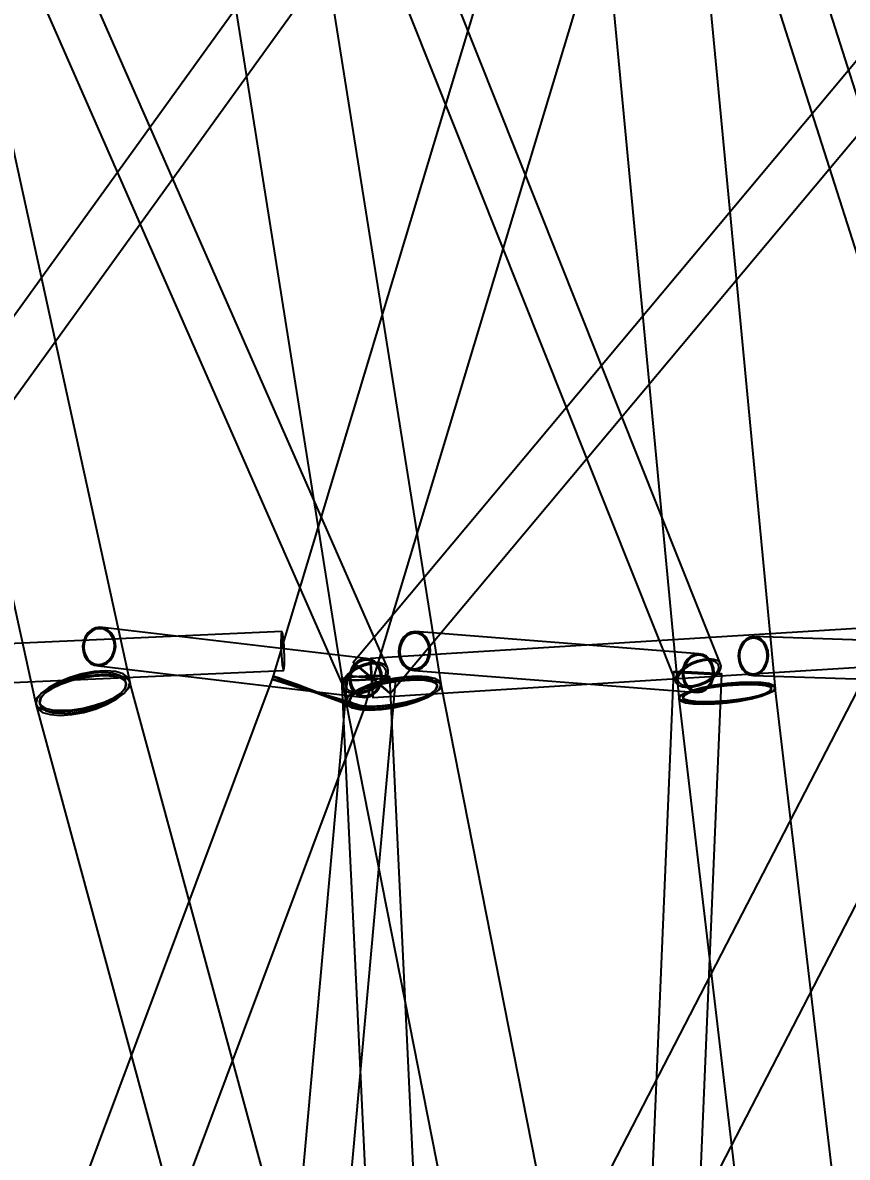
# Model space of a CAD drawing. Header units: millimetres. Extents: x -123812 to 252100, y -3000 to 639000.
# Drawn here: x -15087 to -6449, y 32640 to 44520 of the extents above; entities that cross this region are included whole.
import ezdxf

# ---------------------------------------------------------------- set-up
doc = ezdxf.new("R2010")
doc.units = ezdxf.units.MM
doc.layers.add('D-STR-DIM', color=7, linetype='Continuous', lineweight=13)
doc.layers.add('D-STR-STRC', color=7, linetype='Continuous', lineweight=25)
doc.styles.add('OpenSansCondensed-Light', font='OpenSansCondensed-Light.ttf')
doc.styles.add('TOWER_UNICODE', font='Arial Unicode.ttf')
doc.dimstyles.new('EZDXF', dxfattribs={"dimtxt": 0.25, "dimasz": 0.175, "dimexe": 0.375, "dimexo": 0.125, "dimgap": 0.1, "dimtad": 1, "dimlfac": 100, "dimzin": 12, "dimdsep": 46, "dimtxsty": 'OpenSansCondensed-Light', "dimblk": 'ARCHTICK', "dimcen": 2.5, "dimazin": 3, "dimtfac": 0.5, "dimtmove": 2, "dimatfit": 3})

# ---------------------------------------------------------------- blocks, each defined once
blk = doc.blocks.new('_ARCHTICK')
at = {"color": 0, "linetype": 'BYBLOCK', "const_width": 0.15}
blk.add_lwpolyline([(-0.5, -0.5), (0.5, 0.5)], dxfattribs=at)

msp = doc.modelspace()

# ---------------------------------------------------------------- linework, layer by layer
at = {"layer": 'D-STR-STRC'}
for points in [[(-17712.8, 50002.3), (-14953.5, 37402.3), (-14935.9, 37361.8), (-14885.5, 37330.8), (-14805.9, 37311.3), (-14702.5, 37304.6), (-14582.2, 37311.3), (-14453.3, 37330.8), (-14324.7, 37361.8), (-14204.9, 37402.3), (-14102.3, 37449.4), (-14023.8, 37500), (-13974.8, 37550.6), (-13958.5, 37597.7), (-16717.8, 50197.7)], [(-13707.1, 50025.2), (-11704.9, 37425.2), (-11687.8, 37395), (-11637.6, 37372), (-11557.9, 37357.7), (-11453.9, 37353.1), (-11332.8, 37358.5), (-11202.8, 37373.6), (-11072.9, 37397.3), (-10951.8, 37428), (-10847.8, 37463.5), (-10768, 37501.6), (-10717.8, 37539.6), (-10700.7, 37574.8), (-12702.9, 50174.8)], [(-8670.2, 50246.8), (-12474.4, 37646.8), (-12457.8, 37640.6), (-12409.3, 37624.8), (-12332, 37600.5), (-12231.3, 37569.4), (-12114, 37533.5), (-11988.1, 37495.3), (-11862.2, 37457.5), (-11744.9, 37422.6), (-11644.2, 37392.9), (-11566.9, 37370.5), (-11518.3, 37357), (-11501.8, 37353.2), (-7697.6, 49953.2)], [(-1307.1, 50150.7), (-11625.2, 37822), (-11620.5, 37816.4), (-11602.8, 37800.1), (-11573.4, 37774.2), (-11534.3, 37740.4), (-11488, 37701.1), (-11437.9, 37658.9), (-11387.3, 37616.7), (-11339.6, 37577.4), (-11298.1, 37543.6), (-11265.6, 37517.7), (-11244.4, 37501.4), (-11235.9, 37495.8), (-917.8, 49824.6)], [(-9408.8, 50053.3), (-8213.8, 37453.3), (-8196.5, 37433.7), (-8146, 37418.6), (-8065.6, 37409), (-7960.9, 37405.7), (-7838.9, 37408.7), (-7708, 37418), (-7577.1, 37432.9), (-7455.1, 37452.4), (-7350.3, 37475.1), (-7269.9, 37499.5), (-7219.4, 37523.9), (-7202.2, 37546.7), (-8397.3, 50146.7)], [(-8945.4, 50089.7), (-17771.7, 37858.5), (-17768.7, 37853.4), (-17751.9, 37838.5), (-17722.5, 37814.9), (-17682.4, 37784.1), (-17634.4, 37748.2), (-17581.7, 37709.7), (-17528, 37671.1), (-17476.9, 37635.3), (-17431.9, 37604.4), (-17396.1, 37580.8), (-17371.8, 37565.9), (-17360.8, 37560.8), (-8534.5, 49792.1)], [(-17138.7, 49872.4), (-11720.5, 37543.6), (-11691.9, 37517.7), (-11650, 37501.4), (-11597.5, 37495.8), (-11538.1, 37501.4), (-11475.8, 37517.7), (-11414.7, 37543.6), (-11359.2, 37577.4), (-11312.9, 37616.7), (-11279.1, 37658.9), (-11260, 37701.1), (-11257, 37740.4), (-11270.2, 37774.2), (-16688.4, 50103)], [(-13119.4, 49835.7), (-8240.5, 37604.4), (-8214.7, 37580.8), (-8174.9, 37565.9), (-8124, 37560.8), (-8065.3, 37565.9), (-8002.8, 37580.8), (-7940.9, 37604.4), (-7883.7, 37635.3), (-7835.2, 37671.1), (-7798.6, 37709.7), (-7776.4, 37748.2), (-7770.2, 37784.1), (-7780.3, 37814.9), (-12659.2, 50046.1)], [(-8809.6, 49804.1), (-4949.8, 37714.6), (-4928.3, 37695.4), (-4892.1, 37683.3), (-4843.5, 37679.2), (-4786, 37683.3), (-4723.3, 37695.4), (-4659.9, 37714.6), (-4600, 37739.6), (-4547.7, 37768.7), (-4506.6, 37800), (-4479.4, 37831.3), (-4468.1, 37860.4), (-4473.3, 37885.4), (-8333.1, 49975)], [(-17557.4, 37506.7), (-12354, 37737.9), (-12350, 37744.8), (-12346.9, 37765.1), (-12344.9, 37797.4), (-12344.1, 37839.4), (-12344.6, 37888.4), (-12346.3, 37940.9), (-12349.2, 37993.4), (-12353, 38042.4), (-12357.5, 38084.4), (-12362.4, 38116.7), (-12367.3, 38137), (-12371.9, 38143.9), (-17575.3, 37912.7)], [(-6122.8, 38190.5), (-11443.1, 37861.7), (-11444.1, 37854.8), (-11444.3, 37834.5), (-11443.5, 37802.3), (-11441.8, 37760.3), (-11439.3, 37711.4), (-11436.3, 37658.9), (-11432.9, 37606.4), (-11429.3, 37557.5), (-11425.8, 37515.5), (-11422.6, 37483.3), (-11419.9, 37463), (-11418, 37456.1), (-6097.7, 37784.9)], [(-4740.5, 38003.2), (-7430.5, 38092.7), (-7471.5, 38085.8), (-7509.9, 38065.5), (-7543.1, 38033.2), (-7568.8, 37991.1), (-7585.3, 37942.1), (-7591.3, 37889.5), (-7586.6, 37837), (-7571.5, 37788), (-7546.9, 37745.9), (-7514.5, 37713.6), (-7476.7, 37693.3), (-7435.8, 37686.4), (-4745.8, 37596.8)], [(-16195.3, 24821.7), (-11512.6, 37321.7), (-11524.8, 37327.8), (-11568.6, 37345.6), (-11641, 37373.9), (-11737, 37410.9), (-11850.1, 37453.9), (-11972.7, 37500), (-12096.3, 37546.1), (-12212.5, 37589.1), (-12313.4, 37626.1), (-12392.2, 37654.4), (-12443.4, 37672.2), (-12463.6, 37678.3), (-17146.2, 25178.3)], [(-10566.7, 25116.6), (-13963.1, 37616.6), (-13982.7, 37665), (-14034.5, 37702), (-14115.1, 37725.3), (-14218.8, 37733.3), (-14338.8, 37725.3), (-14466.7, 37702), (-14593.9, 37665), (-14711.7, 37616.6), (-14812.1, 37560.4), (-14888.2, 37500), (-14934.8, 37439.6), (-14948.9, 37383.4), (-11552.4, 24883.4)], [(-12269.7, 25501.3), (-11177.6, 37636.1), (-11186.2, 37637.1), (-11211.5, 37639.6), (-11251.7, 37643.4), (-11304.1, 37648.2), (-11365.1, 37653.8), (-11430.5, 37659.7), (-11496, 37665.6), (-11557, 37671), (-11609.4, 37675.6), (-11649.6, 37679), (-11674.9, 37681.1), (-11683.5, 37681.7), (-12775.7, 25546.9)], [(-11793.3, 24766.7), (-5333.9, 37266.7), (-5345.3, 37274.7), (-5386.7, 37298), (-5455.3, 37335), (-5546.3, 37383.4), (-5653.6, 37439.6), (-5769.8, 37500), (-5887, 37560.4), (-5997.3, 37616.6), (-6093.2, 37665), (-6168, 37702), (-6216.7, 37725.3), (-6236, 37733.3), (-12695.4, 25233.3)], [(-10660.2, 25536.2), (-11241.3, 37671), (-11250, 37675.6), (-11275.3, 37679), (-11315.7, 37681.1), (-11368.2, 37681.7), (-11429.4, 37680.7), (-11495.1, 37678.2), (-11560.7, 37674.4), (-11621.9, 37669.6), (-11674.5, 37664), (-11714.8, 37658.1), (-11740.1, 37652.2), (-11748.8, 37646.8), (-11167.7, 25512)], [(-8239.1, 25089.1), (-10703.6, 37589.1), (-10720.4, 37626.1), (-10770.1, 37654.4), (-10849.3, 37672.2), (-10952.6, 37678.3), (-11072.9, 37672.2), (-11202.1, 37654.4), (-11331.4, 37626.1), (-11451.9, 37589.1), (-11555.4, 37546.1), (-11634.9, 37500), (-11684.9, 37453.9), (-11702.1, 37410.9), (-9237.6, 24910.9)], [(-8280.6, 25460.3), (-7762.6, 37699), (-7771.3, 37701.2), (-7796.6, 37704), (-7837, 37707.2), (-7889.5, 37710.5), (-7950.7, 37713.8), (-8016.4, 37716.8), (-8082.1, 37719.4), (-8143.3, 37721.3), (-8195.8, 37722.4), (-8236.2, 37722.6), (-8261.5, 37722), (-8270.2, 37720.5), (-8788.2, 25481.7)], [(-5732.3, 25057), (-7203.3, 37557), (-7220.5, 37581.2), (-7270.9, 37599.9), (-7351.1, 37611.8), (-7455.6, 37616), (-7577.4, 37612.3), (-7708, 37601), (-7838.6, 37582.8), (-7960.3, 37558.9), (-8064.8, 37531.1), (-8145, 37501.1), (-8195.4, 37471), (-8212.6, 37443), (-6741.6, 24943)]]:
    msp.add_lwpolyline(points, dxfattribs=at)
for points in [[(-14458.7, 37987.7), (-14454.5, 37935.2), (-14438.8, 37886.3), (-14412.7, 37844.3), (-14377.9, 37812.1), (-14336.8, 37791.8), (-14292.2, 37784.9), (-11501.9, 37456.1), (-11456.9, 37463), (-11414.5, 37483.3), (-11377.6, 37515.5), (-11348.7, 37557.5), (-11329.9, 37606.4), (-11322.3, 37658.9), (-11326.5, 37711.4), (-11342.2, 37760.3), (-11368.3, 37802.3), (-11403.1, 37834.5), (-11444.2, 37854.8), (-11488.7, 37861.7), (-14279.1, 38190.5), (-14324.1, 38183.6), (-14366.5, 38163.3), (-14403.4, 38131.1), (-14432.2, 38089.1), (-14451.1, 38040.2)], [(-14458.7, 37987.7), (-14454.5, 37935.2), (-14438.8, 37886.3), (-14412.7, 37844.3), (-14377.9, 37812.1), (-14336.8, 37791.8), (-14292.2, 37784.9), (-14247.2, 37791.8), (-14204.8, 37812.1), (-14167.9, 37844.3), (-14139.1, 37886.3), (-14120.2, 37935.2), (-14112.6, 37987.7), (-14116.8, 38040.2), (-14132.5, 38089.1), (-14158.7, 38131.1), (-14193.5, 38163.3), (-14234.5, 38183.6), (-14279.1, 38190.5), (-14324.1, 38183.6), (-14366.5, 38163.3), (-14403.4, 38131.1), (-14432.2, 38089.1), (-14451.1, 38040.2)], [(-14445.1, 37987.7), (-14441.2, 37939.3), (-14426.7, 37894.3), (-14402.7, 37855.6), (-14370.6, 37825.9), (-14332.8, 37807.2), (-14291.7, 37800.8), (-14250.2, 37807.2), (-14211.2, 37825.9), (-14177.2, 37855.6), (-14150.6, 37894.3), (-14133.2, 37939.3), (-14126.2, 37987.7), (-14130.1, 38036.1), (-14144.6, 38081.1), (-14168.7, 38119.8), (-14200.7, 38149.5), (-14238.6, 38168.2), (-14279.6, 38174.5), (-14321.1, 38168.2), (-14360.1, 38149.5), (-14394.1, 38119.8), (-14420.7, 38081.1), (-14438.1, 38036.1)], [(-12379.6, 37940.9), (-12376.7, 37888.4), (-12372.9, 37839.4), (-12368.4, 37797.4), (-12363.5, 37765.1), (-12358.6, 37744.8), (-12354, 37737.9), (-12350, 37744.8), (-12346.9, 37765.1), (-12344.9, 37797.4), (-12344.1, 37839.4), (-12344.6, 37888.4), (-12346.3, 37940.9), (-12349.2, 37993.4), (-12353, 38042.4), (-12357.5, 38084.4), (-12362.4, 38116.7), (-12367.3, 38137), (-12371.9, 38143.9), (-12375.9, 38137), (-12379, 38116.7), (-12381, 38084.4), (-12381.8, 38042.4), (-12381.3, 37993.4)], [(-11149.5, 37940.9), (-11145.2, 37888.4), (-11129.7, 37839.4), (-11104.2, 37797.4), (-11070.4, 37765.1), (-11030.7, 37744.8), (-10987.6, 37737.9), (-8015.9, 37506.7), (-7972.5, 37513.6), (-7931.7, 37533.9), (-7896.3, 37566.1), (-7868.7, 37608.2), (-7850.7, 37657.1), (-7843.7, 37709.7), (-7848.1, 37762.2), (-7863.5, 37811.2), (-7889, 37853.2), (-7922.8, 37885.5), (-7962.6, 37905.8), (-8005.7, 37912.7), (-10977.4, 38143.9), (-11020.8, 38137), (-11061.6, 38116.7), (-11097, 38084.4), (-11124.6, 38042.4), (-11142.5, 37993.4)], [(-11149.5, 37940.9), (-11145.2, 37888.4), (-11129.7, 37839.4), (-11104.2, 37797.4), (-11070.4, 37765.1), (-11030.7, 37744.8), (-10987.6, 37737.9), (-10944.2, 37744.8), (-10903.4, 37765.1), (-10868, 37797.4), (-10840.3, 37839.4), (-10822.4, 37888.4), (-10815.4, 37940.9), (-10819.8, 37993.4), (-10835.2, 38042.4), (-10860.7, 38084.4), (-10894.5, 38116.7), (-10934.3, 38137), (-10977.4, 38143.9), (-11020.8, 38137), (-11061.6, 38116.7), (-11097, 38084.4), (-11124.6, 38042.4), (-11142.5, 37993.4)], [(-12378.3, 37940.9), (-12375.6, 37892.5), (-12372.1, 37847.4), (-12367.9, 37808.7), (-12363.5, 37778.9), (-12358.9, 37760.3), (-12354.7, 37753.9), (-12351, 37760.3), (-12348.1, 37778.9), (-12346.3, 37808.7), (-12345.6, 37847.4), (-12346, 37892.5), (-12347.6, 37940.9), (-12350.3, 37989.3), (-12353.8, 38034.4), (-12358, 38073.1), (-12362.4, 38102.9), (-12367, 38121.5), (-12371.2, 38127.9), (-12374.9, 38121.5), (-12377.8, 38102.9), (-12379.6, 38073.1), (-12380.3, 38034.4), (-12379.9, 37989.3)], [(-11136.4, 37940.9), (-11132.4, 37892.5), (-11118.1, 37847.4), (-11094.6, 37808.7), (-11063.5, 37778.9), (-11026.9, 37760.3), (-10987.2, 37753.9), (-10947.2, 37760.3), (-10909.6, 37778.9), (-10877, 37808.7), (-10851.5, 37847.4), (-10835, 37892.5), (-10828.6, 37940.9), (-10832.6, 37989.3), (-10846.8, 38034.4), (-10870.3, 38073.1), (-10901.4, 38102.9), (-10938.1, 38121.5), (-10977.8, 38127.9), (-11017.8, 38121.5), (-11055.3, 38102.9), (-11088, 38073.1), (-11113.4, 38034.4), (-11129.9, 37989.3)], [(-7591.3, 37889.5), (-7586.6, 37837), (-7571.5, 37788), (-7546.9, 37745.9), (-7514.5, 37713.6), (-7476.7, 37693.3), (-7435.8, 37686.4), (-7394.8, 37693.3), (-7356.3, 37713.6), (-7323.2, 37745.9), (-7297.5, 37788), (-7281, 37837), (-7274.9, 37889.5), (-7279.6, 37942.1), (-7294.8, 37991.1), (-7319.4, 38033.2), (-7351.7, 38065.5), (-7389.6, 38085.8), (-7430.5, 38092.7), (-7471.5, 38085.8), (-7509.9, 38065.5), (-7543.1, 38033.2), (-7568.8, 37991.1), (-7585.3, 37942.1)], [(-7578.9, 37889.5), (-7574.6, 37841.1), (-7560.6, 37796), (-7537.9, 37757.2), (-7508.1, 37727.5), (-7473.2, 37708.8), (-7435.6, 37702.4), (-7397.8, 37708.8), (-7362.4, 37727.5), (-7331.8, 37757.2), (-7308.1, 37796), (-7293, 37841.1), (-7287.4, 37889.5), (-7291.7, 37938), (-7305.7, 37983.1), (-7328.3, 38021.9), (-7358.1, 38051.6), (-7393, 38070.3), (-7430.7, 38076.7), (-7468.5, 38070.3), (-7503.9, 38051.6), (-7534.5, 38021.9), (-7558.1, 37983.1), (-7573.3, 37938)], [(-8177.9, 37709.7), (-8173.5, 37657.1), (-8158, 37608.2), (-8132.5, 37566.1), (-8098.8, 37533.9), (-8059, 37513.6), (-8015.9, 37506.7), (-7972.5, 37513.6), (-7931.7, 37533.9), (-7896.3, 37566.1), (-7868.7, 37608.2), (-7850.7, 37657.1), (-7843.7, 37709.7), (-7848.1, 37762.2), (-7863.5, 37811.2), (-7889, 37853.2), (-7922.8, 37885.5), (-7962.6, 37905.8), (-8005.7, 37912.7), (-8049.1, 37905.8), (-8089.9, 37885.5), (-8125.3, 37853.2), (-8152.9, 37811.2), (-8170.8, 37762.2)], [(-11711.5, 37658.9), (-11730.6, 37616.7), (-11733.7, 37577.4), (-11720.5, 37543.6), (-11691.9, 37517.7), (-11650, 37501.4), (-11597.5, 37495.8), (-11538.1, 37501.4), (-11475.8, 37517.7), (-11414.7, 37543.6), (-11359.2, 37577.4), (-11312.9, 37616.7), (-11279.1, 37658.9), (-11260, 37701.1), (-11257, 37740.4), (-11270.2, 37774.2), (-11298.7, 37800.1), (-11340.6, 37816.4), (-11393.1, 37822), (-11452.5, 37816.4), (-11514.9, 37800.1), (-11575.9, 37774.2), (-11631.4, 37740.4), (-11677.7, 37701.1)], [(-11690.2, 37658.9), (-11707.4, 37620.8), (-11710.2, 37585.4), (-11698.3, 37554.9), (-11672.6, 37531.6), (-11634.8, 37516.9), (-11587.5, 37511.9), (-11533.9, 37516.9), (-11477.7, 37531.6), (-11422.7, 37554.9), (-11372.6, 37585.4), (-11330.9, 37620.8), (-11300.4, 37658.9), (-11283.2, 37696.9), (-11280.4, 37732.4), (-11292.3, 37762.8), (-11318, 37786.2), (-11355.8, 37800.9), (-11403.2, 37805.9), (-11456.7, 37800.9), (-11513, 37786.2), (-11568, 37762.8), (-11618, 37732.4), (-11659.7, 37696.9)], [(-11668.3, 37658.9), (-11664.2, 37606.4), (-11648.5, 37557.5), (-11622.3, 37515.5), (-11587.5, 37483.3), (-11546.4, 37463), (-11501.9, 37456.1), (-11456.9, 37463), (-11414.5, 37483.3), (-11377.6, 37515.5), (-11348.7, 37557.5), (-11329.9, 37606.4), (-11322.3, 37658.9), (-11326.5, 37711.4), (-11342.2, 37760.3), (-11368.3, 37802.3), (-11403.1, 37834.5), (-11444.2, 37854.8), (-11488.7, 37861.7), (-11533.8, 37854.8), (-11576.1, 37834.5), (-11613, 37802.3), (-11641.9, 37760.3), (-11660.8, 37711.4)], [(-11654.7, 37658.9), (-11650.9, 37610.5), (-11636.4, 37565.5), (-11612.3, 37526.8), (-11580.3, 37497.1), (-11542.4, 37478.4), (-11501.4, 37472), (-11459.9, 37478.4), (-11420.8, 37497.1), (-11386.9, 37526.8), (-11360.3, 37565.5), (-11342.9, 37610.5), (-11335.9, 37658.9), (-11339.8, 37707.3), (-11354.2, 37752.3), (-11378.3, 37791), (-11410.4, 37820.7), (-11448.2, 37839.4), (-11489.3, 37845.7), (-11530.7, 37839.4), (-11569.8, 37820.7), (-11603.8, 37791), (-11630.3, 37752.3), (-11647.7, 37707.3)], [(-11437.9, 37658.9), (-11387.3, 37616.7), (-11339.6, 37577.4), (-11298.1, 37543.6), (-11265.6, 37517.7), (-11244.4, 37501.4), (-11235.9, 37495.8), (-11240.6, 37501.4), (-11258.3, 37517.7), (-11287.7, 37543.6), (-11326.8, 37577.4), (-11373.1, 37616.7), (-11423.2, 37658.9), (-11473.8, 37701.1), (-11521.5, 37740.4), (-11563, 37774.2), (-11595.5, 37800.1), (-11616.7, 37816.4), (-11625.2, 37822), (-11620.5, 37816.4), (-11602.8, 37800.1), (-11573.4, 37774.2), (-11534.3, 37740.4), (-11488, 37701.1)], [(-11437.2, 37658.9), (-11391.5, 37620.8), (-11348.5, 37585.4), (-11311.1, 37554.9), (-11281.9, 37531.6), (-11262.7, 37516.9), (-11255, 37511.9), (-11259.3, 37516.9), (-11275.2, 37531.6), (-11301.7, 37554.9), (-11337, 37585.4), (-11378.7, 37620.8), (-11423.9, 37658.9), (-11469.6, 37696.9), (-11512.6, 37732.4), (-11550, 37762.8), (-11579.2, 37786.2), (-11598.4, 37800.9), (-11606.1, 37805.9), (-11601.8, 37800.9), (-11585.9, 37786.2), (-11559.3, 37762.8), (-11524.1, 37732.4), (-11482.4, 37696.9)], [(-11436.3, 37658.9), (-11432.9, 37606.4), (-11429.3, 37557.5), (-11425.8, 37515.5), (-11422.6, 37483.3), (-11419.9, 37463), (-11418, 37456.1), (-11417, 37463), (-11416.8, 37483.3), (-11417.6, 37515.5), (-11419.3, 37557.5), (-11421.8, 37606.4), (-11424.8, 37658.9), (-11428.2, 37711.4), (-11431.8, 37760.3), (-11435.3, 37802.3), (-11438.5, 37834.5), (-11441.2, 37854.8), (-11443.1, 37861.7), (-11444.1, 37854.8), (-11444.3, 37834.5), (-11443.5, 37802.3), (-11441.8, 37760.3), (-11439.3, 37711.4)], [(-11435.8, 37658.9), (-11432.7, 37610.5), (-11429.4, 37565.5), (-11426.1, 37526.8), (-11423.2, 37497.1), (-11420.8, 37478.4), (-11419, 37472), (-11418, 37478.4), (-11417.9, 37497.1), (-11418.7, 37526.8), (-11420.2, 37565.5), (-11422.5, 37610.5), (-11425.3, 37658.9), (-11428.4, 37707.3), (-11431.7, 37752.3), (-11435, 37791), (-11437.9, 37820.7), (-11440.3, 37839.4), (-11442.1, 37845.7), (-11443.1, 37839.4), (-11443.2, 37820.7), (-11442.4, 37791), (-11440.9, 37752.3), (-11438.6, 37707.3)], [(-8222.3, 37709.7), (-8244.4, 37671.1), (-8250.7, 37635.3), (-8240.5, 37604.4), (-8214.7, 37580.8), (-8174.9, 37565.9), (-8124, 37560.8), (-8065.3, 37565.9), (-8002.8, 37580.8), (-7940.9, 37604.4), (-7883.7, 37635.3), (-7835.2, 37671.1), (-7798.6, 37709.7), (-7776.4, 37748.2), (-7770.2, 37784.1), (-7780.3, 37814.9), (-7806.1, 37838.5), (-7845.9, 37853.4), (-7896.8, 37858.5), (-7955.5, 37853.4), (-8018, 37838.5), (-8079.9, 37814.9), (-8137.1, 37784.1), (-8185.6, 37748.2)], [(-8201.4, 37709.7), (-8221.4, 37674.9), (-8227, 37642.6), (-8217.9, 37614.8), (-8194.6, 37593.5), (-8158.8, 37580.1), (-8112.8, 37575.5), (-8059.9, 37580.1), (-8003.6, 37593.5), (-7947.8, 37614.8), (-7896.2, 37642.6), (-7852.4, 37674.9), (-7819.4, 37709.7), (-7799.4, 37744.4), (-7793.8, 37776.7), (-7803, 37804.5), (-7826.2, 37825.9), (-7862.1, 37839.3), (-7908, 37843.8), (-7960.9, 37839.3), (-8017.2, 37825.9), (-8073.1, 37804.5), (-8124.6, 37776.7), (-8168.4, 37744.4)], [(-8164.7, 37709.7), (-8160.7, 37661.3), (-8146.4, 37616.2), (-8123, 37577.4), (-8091.8, 37547.7), (-8055.2, 37529), (-8015.5, 37522.7), (-7975.5, 37529), (-7937.9, 37547.7), (-7905.3, 37577.4), (-7879.8, 37616.2), (-7863.3, 37661.3), (-7856.9, 37709.7), (-7860.9, 37758.1), (-7875.1, 37803.2), (-7898.6, 37841.9), (-7929.7, 37871.6), (-7966.4, 37890.3), (-8006.1, 37896.7), (-8046.1, 37890.3), (-8083.7, 37871.6), (-8116.3, 37841.9), (-8141.7, 37803.2), (-8158.2, 37758.1)], [(-14888.2, 37500), (-14937.2, 37449.4), (-14953.5, 37402.3), (-14935.9, 37361.8), (-14885.5, 37330.8), (-14805.9, 37311.3), (-14702.5, 37304.6), (-14582.2, 37311.3), (-14453.3, 37330.8), (-14324.7, 37361.8), (-14204.9, 37402.3), (-14102.3, 37449.4), (-14023.8, 37500), (-13974.8, 37550.6), (-13958.5, 37597.7), (-13976.1, 37638.2), (-14026.5, 37669.2), (-14106.1, 37688.7), (-14209.5, 37695.4), (-14329.8, 37688.7), (-14458.7, 37669.2), (-14587.3, 37638.2), (-14707, 37597.7), (-14809.7, 37550.6)], [(-14888.2, 37500), (-14934.8, 37439.6), (-14948.9, 37383.4), (-14929.3, 37335), (-14877.5, 37298), (-14796.9, 37274.7), (-14693.2, 37266.7), (-14573.2, 37274.7), (-14445.3, 37298), (-14318.1, 37335), (-14200.3, 37383.4), (-14099.9, 37439.6), (-14023.8, 37500), (-13977.2, 37560.4), (-13963.1, 37616.6), (-13982.7, 37665), (-14034.5, 37702), (-14115.1, 37725.3), (-14218.8, 37733.3), (-14338.8, 37725.3), (-14466.7, 37702), (-14593.9, 37665), (-14711.7, 37616.6), (-14812.1, 37560.4)], [(-14854.1, 37500), (-14899.3, 37453.4), (-14914.3, 37410), (-14898.1, 37372.7), (-14851.7, 37344.1), (-14778.4, 37326.1), (-14683, 37320), (-14572.3, 37326.1), (-14453.6, 37344.1), (-14335, 37372.7), (-14224.7, 37410), (-14130.2, 37453.4), (-14057.8, 37500), (-14012.7, 37546.6), (-13997.7, 37590), (-14013.9, 37627.3), (-14060.3, 37655.9), (-14133.6, 37673.9), (-14228.9, 37680), (-14339.7, 37673.9), (-14458.4, 37655.9), (-14577, 37627.3), (-14687.3, 37590), (-14781.8, 37546.6)], [(-14854.1, 37500), (-14897.1, 37444.4), (-14910.1, 37392.5), (-14892, 37348), (-14844.3, 37313.9), (-14770.1, 37292.4), (-14674.5, 37285.1), (-14564, 37292.4), (-14446.1, 37313.9), (-14329, 37348), (-14220.4, 37392.5), (-14128, 37444.4), (-14057.8, 37500), (-14014.9, 37555.6), (-14001.9, 37607.5), (-14020, 37652), (-14067.7, 37686.1), (-14141.9, 37707.6), (-14237.5, 37714.9), (-14348, 37707.6), (-14465.8, 37686.1), (-14583, 37652), (-14691.6, 37607.5), (-14784, 37555.6)], [(-12003.5, 37500), (-11879.9, 37453.9), (-11763.7, 37410.9), (-11662.8, 37373.9), (-11584, 37345.6), (-11532.8, 37327.8), (-11512.6, 37321.7), (-11524.8, 37327.8), (-11568.6, 37345.6), (-11641, 37373.9), (-11737, 37410.9), (-11850.1, 37453.9), (-11972.7, 37500), (-12096.3, 37546.1), (-12212.5, 37589.1), (-12313.4, 37626.1), (-12392.2, 37654.4), (-12443.4, 37672.2), (-12463.6, 37678.3), (-12451.4, 37672.2), (-12407.6, 37654.4), (-12335.2, 37626.1), (-12239.2, 37589.1), (-12126.1, 37546.1)], [(-12002.3, 37500), (-11888.4, 37457.5), (-11781.4, 37417.9), (-11688.4, 37383.9), (-11615.9, 37357.8), (-11568.7, 37341.4), (-11550.1, 37335.8), (-11561.3, 37341.4), (-11601.6, 37357.8), (-11668.3, 37383.9), (-11756.8, 37417.9), (-11861, 37457.5), (-11973.9, 37500), (-12087.7, 37542.5), (-12194.8, 37582.1), (-12287.8, 37616.1), (-12360.3, 37642.2), (-12407.5, 37658.6), (-12426.1, 37664.2), (-12414.9, 37658.6), (-12374.5, 37642.2), (-12307.9, 37616.1), (-12219.4, 37582.1), (-12115.2, 37542.5)], [(-11495.1, 37678.2), (-11560.7, 37674.4), (-11621.9, 37669.6), (-11674.5, 37664), (-11714.8, 37658.1), (-11740.1, 37652.2), (-11748.8, 37646.8), (-11740.1, 37642.2), (-11714.8, 37638.8), (-11674.5, 37636.7), (-11621.9, 37636.1), (-11560.7, 37637.1), (-11495.1, 37639.6), (-11429.4, 37643.4), (-11368.2, 37648.2), (-11315.7, 37653.8), (-11275.3, 37659.7), (-11250, 37665.6), (-11241.3, 37671), (-11250, 37675.6), (-11275.3, 37679), (-11315.7, 37681.1), (-11368.2, 37681.7), (-11429.4, 37680.7)], [(-11495.1, 37676.3), (-11554.3, 37672.9), (-11609.4, 37668.5), (-11656.8, 37663.5), (-11693.2, 37658.2), (-11716, 37652.9), (-11723.8, 37648), (-11716, 37643.9), (-11693.2, 37640.8), (-11656.8, 37638.9), (-11609.4, 37638.4), (-11554.3, 37639.3), (-11495.1, 37641.5), (-11435.9, 37644.9), (-11380.7, 37649.3), (-11333.3, 37654.3), (-11297, 37659.6), (-11274.1, 37664.9), (-11266.3, 37669.8), (-11274.1, 37673.9), (-11297, 37677), (-11333.3, 37678.9), (-11380.7, 37679.4), (-11435.9, 37678.5)], [(-11634.9, 37500), (-11684.9, 37453.9), (-11702.1, 37410.9), (-11685.3, 37373.9), (-11635.6, 37345.6), (-11556.4, 37327.8), (-11453.1, 37321.7), (-11332.7, 37327.8), (-11203.5, 37345.6), (-11074.3, 37373.9), (-10953.8, 37410.9), (-10850.3, 37453.9), (-10770.8, 37500), (-10720.8, 37546.1), (-10703.6, 37589.1), (-10720.4, 37626.1), (-10770.1, 37654.4), (-10849.3, 37672.2), (-10952.6, 37678.3), (-11072.9, 37672.2), (-11202.1, 37654.4), (-11331.4, 37626.1), (-11451.9, 37589.1), (-11555.4, 37546.1)], [(-11430.5, 37659.7), (-11496, 37665.6), (-11557, 37671), (-11609.4, 37675.6), (-11649.6, 37679), (-11674.9, 37681.1), (-11683.5, 37681.7), (-11674.9, 37680.7), (-11649.6, 37678.2), (-11609.4, 37674.4), (-11557, 37669.5), (-11496, 37664), (-11430.5, 37658), (-11365.1, 37652.2), (-11304.1, 37646.8), (-11251.7, 37642.2), (-11211.5, 37638.8), (-11186.2, 37636.7), (-11177.6, 37636.1), (-11186.2, 37637.1), (-11211.5, 37639.6), (-11251.7, 37643.4), (-11304.1, 37648.2), (-11365.1, 37653.8)], [(-11600.8, 37500), (-11646.9, 37457.5), (-11662.8, 37417.9), (-11647.3, 37383.9), (-11601.5, 37357.8), (-11528.5, 37341.4), (-11433.4, 37335.8), (-11322.5, 37341.4), (-11203.5, 37357.8), (-11084.4, 37383.9), (-10973.4, 37417.9), (-10878, 37457.5), (-10804.8, 37500), (-10758.7, 37542.5), (-10742.9, 37582.1), (-10758.4, 37616.1), (-10804.2, 37642.2), (-10877.1, 37658.6), (-10972.3, 37664.2), (-11083.2, 37658.6), (-11202.2, 37642.2), (-11321.2, 37616.1), (-11432.2, 37582.1), (-11527.6, 37542.5)], [(-11430.5, 37659.7), (-11489.6, 37664.9), (-11544.6, 37669.8), (-11591.8, 37673.9), (-11628.1, 37677.1), (-11650.8, 37678.9), (-11658.6, 37679.4), (-11650.8, 37678.5), (-11628.1, 37676.3), (-11591.8, 37672.9), (-11544.6, 37668.5), (-11489.6, 37663.5), (-11430.5, 37658.1), (-11371.5, 37652.8), (-11316.5, 37648), (-11269.3, 37643.8), (-11233, 37640.7), (-11210.2, 37638.9), (-11202.5, 37638.4), (-11210.2, 37639.3), (-11233, 37641.5), (-11269.3, 37644.9), (-11316.5, 37649.3), (-11371.5, 37654.3)], [(-8016.4, 37702.7), (-8082.1, 37705.7), (-8143.3, 37709), (-8195.8, 37712.4), (-8236.2, 37715.6), (-8261.5, 37718.3), (-8270.2, 37720.5), (-8261.5, 37722), (-8236.2, 37722.6), (-8195.8, 37722.4), (-8143.3, 37721.3), (-8082.1, 37719.4), (-8016.4, 37716.8), (-7950.7, 37713.8), (-7889.5, 37710.5), (-7837, 37707.2), (-7796.6, 37704), (-7771.3, 37701.2), (-7762.6, 37699), (-7771.3, 37697.6), (-7796.6, 37697), (-7837, 37697.2), (-7889.5, 37698.3), (-7950.7, 37700.2)], [(-8016.4, 37703.4), (-8075.6, 37706.1), (-8130.8, 37709.1), (-8178.2, 37712.1), (-8214.5, 37715), (-8237.4, 37717.5), (-8245.2, 37719.5), (-8237.4, 37720.8), (-8214.5, 37721.3), (-8178.2, 37721.1), (-8130.8, 37720.1), (-8075.6, 37718.4), (-8016.4, 37716.1), (-7957.2, 37713.4), (-7902, 37710.4), (-7854.6, 37707.4), (-7818.3, 37704.6), (-7795.4, 37702.1), (-7787.6, 37700.1), (-7795.4, 37698.8), (-7818.3, 37698.2), (-7854.6, 37698.4), (-7902, 37699.4), (-7957.2, 37701.1)], [(-11988.1, 37504.7), (-12114, 37542.5), (-12231.3, 37577.4), (-12332, 37607.1), (-12409.3, 37629.5), (-12457.8, 37643), (-12474.4, 37646.8), (-12457.8, 37640.6), (-12409.3, 37624.8), (-12332, 37600.5), (-12231.3, 37569.4), (-12114, 37533.5), (-11988.1, 37495.3), (-11862.2, 37457.5), (-11744.9, 37422.6), (-11644.2, 37392.9), (-11566.9, 37370.5), (-11518.3, 37357), (-11501.8, 37353.2), (-11518.3, 37359.4), (-11566.9, 37375.2), (-11644.2, 37399.5), (-11744.9, 37430.6), (-11862.2, 37466.5)], [(-11988.1, 37504.3), (-12104.1, 37539.2), (-12212.1, 37571.3), (-12304.9, 37598.7), (-12376.1, 37619.3), (-12420.9, 37631.8), (-12436.1, 37635.3), (-12420.9, 37629.5), (-12376.1, 37615), (-12304.9, 37592.6), (-12212.1, 37563.9), (-12104.1, 37530.9), (-11988.1, 37495.7), (-11872.1, 37460.8), (-11764.1, 37428.7), (-11671.3, 37401.3), (-11600.1, 37380.7), (-11555.3, 37368.2), (-11540.1, 37364.7), (-11555.3, 37370.5), (-11600.1, 37385), (-11671.3, 37407.4), (-11764.1, 37436.1), (-11872.1, 37469.1)], [(-11202.8, 37626.4), (-11332.8, 37602.7), (-11453.9, 37572), (-11557.9, 37536.5), (-11637.6, 37498.4), (-11687.8, 37460.4), (-11704.9, 37425.2), (-11687.8, 37395), (-11637.6, 37372), (-11557.9, 37357.7), (-11453.9, 37353.1), (-11332.8, 37358.5), (-11202.8, 37373.6), (-11072.9, 37397.3), (-10951.8, 37428), (-10847.8, 37463.5), (-10768, 37501.6), (-10717.8, 37539.6), (-10700.7, 37574.8), (-10717.8, 37605), (-10768, 37628), (-10847.8, 37642.3), (-10951.8, 37646.9), (-11072.9, 37641.5)], [(-11202.8, 37616.4), (-11322.5, 37594.6), (-11434.1, 37566.4), (-11529.9, 37533.6), (-11603.4, 37498.5), (-11649.6, 37463.5), (-11665.4, 37431), (-11649.6, 37403.3), (-11603.4, 37382.1), (-11529.9, 37368.9), (-11434.1, 37364.7), (-11322.5, 37369.7), (-11202.8, 37383.6), (-11083.1, 37405.4), (-10971.5, 37433.6), (-10875.7, 37466.4), (-10802.2, 37501.5), (-10756, 37536.5), (-10740.3, 37569), (-10756, 37596.7), (-10802.2, 37617.9), (-10875.7, 37631.1), (-10971.5, 37635.3), (-11083.1, 37630.3)], [(-7708, 37582), (-7838.9, 37567.1), (-7960.9, 37547.6), (-8065.6, 37524.9), (-8146, 37500.5), (-8196.5, 37476.1), (-8213.8, 37453.3), (-8196.5, 37433.7), (-8146, 37418.6), (-8065.6, 37409), (-7960.9, 37405.7), (-7838.9, 37408.7), (-7708, 37418), (-7577.1, 37432.9), (-7455.1, 37452.4), (-7350.3, 37475.1), (-7269.9, 37499.5), (-7219.4, 37523.9), (-7202.2, 37546.7), (-7219.4, 37566.3), (-7269.9, 37581.4), (-7350.3, 37591), (-7455.1, 37594.3), (-7577.1, 37591.3)], [(-7708, 37601), (-7838.6, 37582.8), (-7960.3, 37558.9), (-8064.8, 37531.1), (-8145, 37501.1), (-8195.4, 37471), (-8212.6, 37443), (-8195.4, 37418.8), (-8145, 37400.1), (-8064.8, 37388.2), (-7960.3, 37384), (-7838.6, 37387.7), (-7708, 37399), (-7577.4, 37417.2), (-7455.6, 37441.1), (-7351.1, 37468.9), (-7270.9, 37498.9), (-7220.5, 37529), (-7203.3, 37557), (-7220.5, 37581.2), (-7270.9, 37599.9), (-7351.1, 37611.8), (-7455.6, 37616), (-7577.4, 37612.3)], [(-7708, 37575.5), (-7828.6, 37561.8), (-7940.9, 37543.9), (-8037.5, 37523), (-8111.5, 37500.5), (-8158.1, 37478), (-8173.9, 37457), (-8158.1, 37438.9), (-8111.5, 37425), (-8037.5, 37416.2), (-7940.9, 37413.1), (-7828.6, 37415.9), (-7708, 37424.5), (-7587.4, 37438.2), (-7475, 37456.1), (-7378.5, 37477), (-7304.4, 37499.5), (-7257.9, 37522), (-7242, 37543), (-7257.9, 37561.1), (-7304.4, 37575), (-7378.5, 37583.8), (-7475, 37586.9), (-7587.4, 37584.1)], [(-7708, 37593), (-7828.3, 37576.3), (-7940.4, 37554.3), (-8036.7, 37528.6), (-8110.6, 37501), (-8157, 37473.3), (-8172.9, 37447.4), (-8157, 37425.2), (-8110.6, 37408), (-8036.7, 37397), (-7940.4, 37393.1), (-7828.3, 37396.5), (-7708, 37407), (-7587.6, 37423.7), (-7475.5, 37445.7), (-7379.2, 37471.4), (-7305.3, 37499), (-7258.9, 37526.7), (-7243, 37552.6), (-7258.9, 37574.8), (-7305.3, 37592), (-7379.2, 37603), (-7475.5, 37606.9), (-7587.6, 37603.5)]]:
    msp.add_lwpolyline(points, close=True, dxfattribs=at)

# ---------------------------------------------------------------- dimensions: what is measured, and where the dimension line sits
at = {"layer": 'D-STR-DIM'}
msp.add_linear_dim(base=(-112000, 0), p1=(0, 0), p2=(0, 634000), angle=90, dimstyle='EZDXF', override={"dimtxt": 8400, "dimasz": 3750, "dimexe": 2100, "dimexo": 1800, "dimgap": 2100, "dimtad": 1, "dimdec": 0, "dimlfac": 1, "dimlunit": 2, "dimtxsty": 'TOWER_UNICODE', "dimclrd": 7, "dimclre": 7, "dimclrt": 7}, dxfattribs=at).render()

doc.saveas('drawing.dxf')
